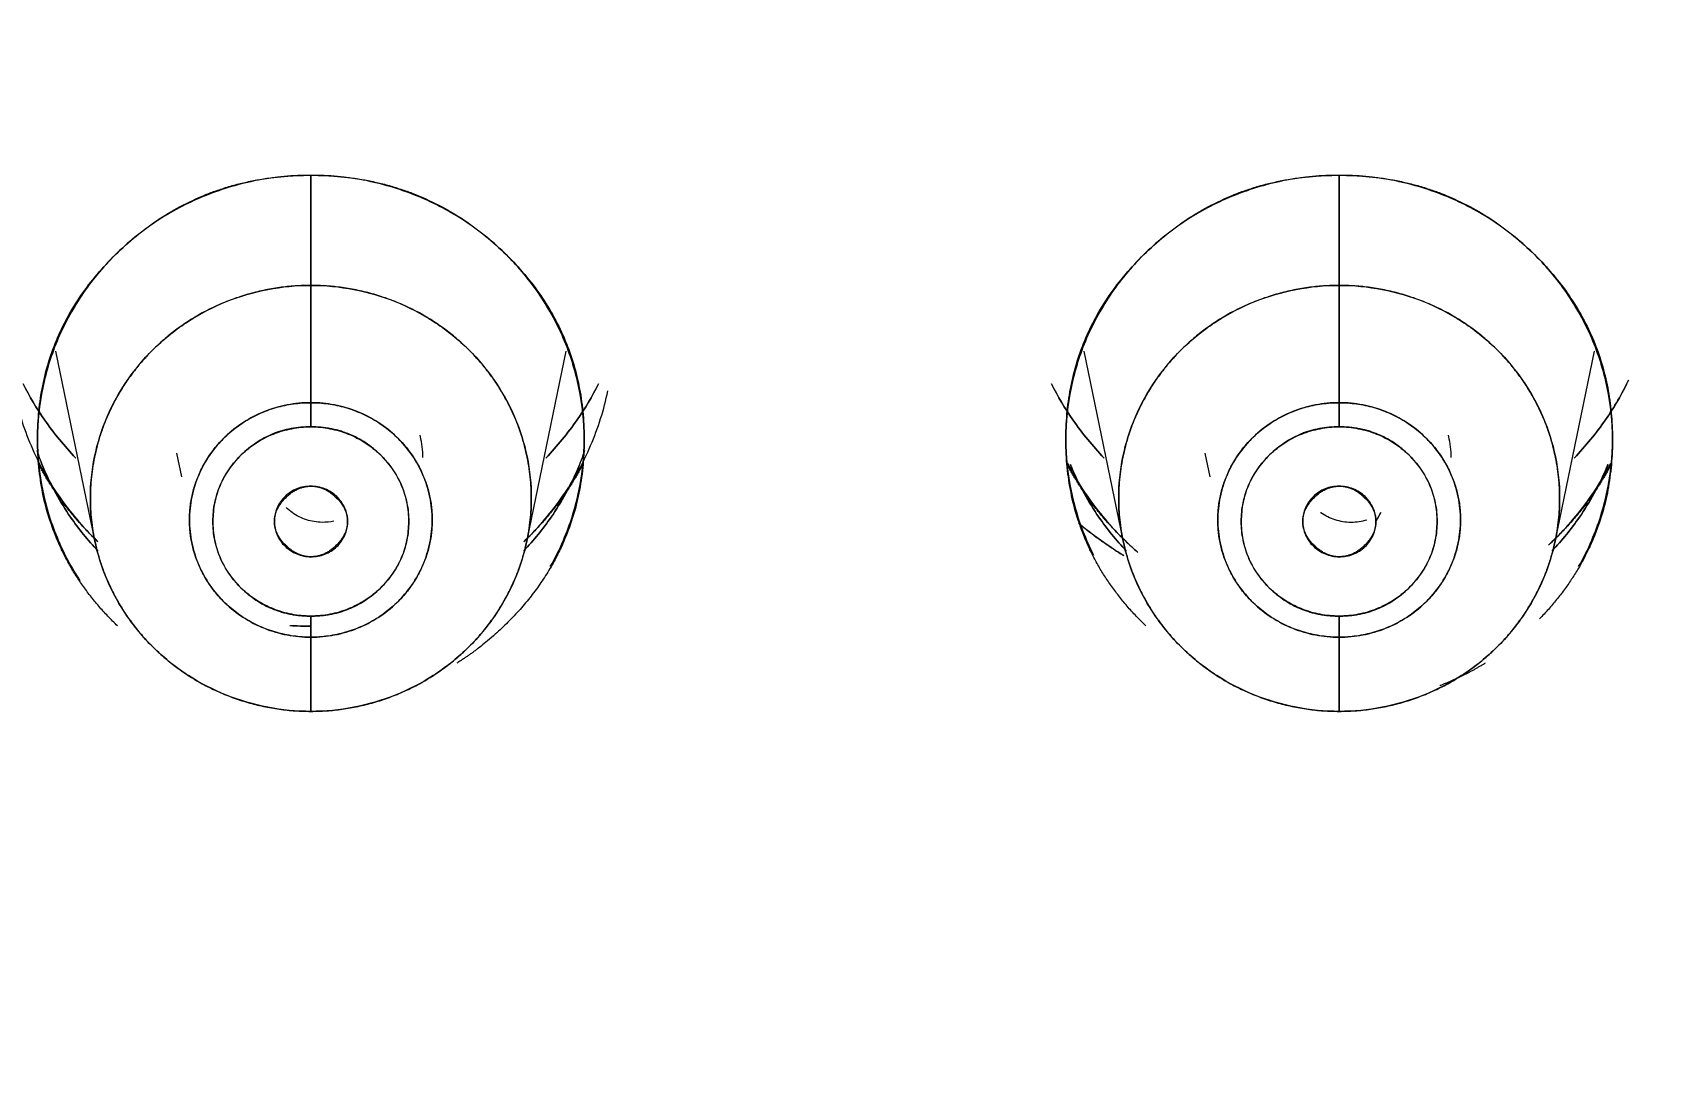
# Model space of a CAD drawing. Header units: inches. Extents: x 1105 to 1525, y -292 to 302.
# Drawn here: x 1171.2 to 1181.16, y 57.79 to 64.2 of the extents above; entities that cross this region are included whole.
import ezdxf

# ---------------------------------------------------------------- set-up
doc = ezdxf.new("R2010")
doc.units = ezdxf.units.IN
doc.header["$LTSCALE"] = 2.42
doc.header["$MEASUREMENT"] = 0
doc.header["$PDMODE"] = 3
doc.header["$PDSIZE"] = 0.3125
doc.layers.get('0').update_dxf_attribs({"linetype": 'CONTINUOUS'})
doc.layers.get('Defpoints').update_dxf_attribs({"linetype": 'CONTINUOUS'})
doc.layers.add('DIM', color=3, linetype='CONTINUOUS', lineweight=18)
doc.styles.get("Standard").update_dxf_attribs({"font": 'arial.ttf', "width": 0.8})
doc.dimstyles.new('ISO-25', dxfattribs={"dimtxt": 5, "dimasz": 2.5, "dimexe": 1.25, "dimexo": 0.625, "dimgap": 2, "dimtad": 1, "dimtih": 1, "dimtoh": 1, "dimdec": 1, "dimdsep": 46, "dimtxsty": 'Standard', "dimcen": 0, "dimclrd": 3, "dimclre": 3, "dimclrt": 4, "dimadec": 0, "dimazin": 0, "dimtfac": 1, "dimtdec": 1, "dimtmove": 0, "dimatfit": 3, "dimfxl": 1, "dimarcsym": 0})

# ---------------------------------------------------------------- blocks, each defined once
blk = doc.blocks.new('*D3')
at = {"layer": 'Defpoints', "color": 0, "transparency": 16777216}
for p in [(1279.0361, 140.1598), (1143.365, 34.0259), (1279.0361, 34.0194)]:
    blk.add_point(p, dxfattribs=at)
at = {"layer": 'DIM', "color": 3, "lineweight": -2, "transparency": 16777216}
for p, q in [((1143.365, 34.6509), (1143.365, 141.4098)), ((1279.0361, 34.6444), (1279.0361, 141.4098)), ((1148.365, 140.1598), (1202.6399, 140.1598)), ((1274.0361, 140.1598), (1219.7613, 140.1598))]:
    blk.add_line(p, q, dxfattribs=at)
at = {"layer": 'DIM', "color": 3, "transparency": 16777216}
for points in [[(1148.365, 140.9931), (1148.365, 139.3264), (1143.365, 140.1598)], [(1274.0361, 140.9931), (1274.0361, 139.3264), (1279.0361, 140.1598)]]:
    blk.add_solid(points, dxfattribs=at)
at = {"layer": 'DIM', "color": 4, "transparency": 16777216, "insert": (1211.2006, 140.1598), "char_height": 5, "attachment_point": 5}
blk.add_mtext('135.7', dxfattribs=at)

msp = doc.modelspace()

# ---------------------------------------------------------------- linework, layer by layer
at = {"linetype": 'Continuous', "lineweight": 18, "extrusion": (0, 1, 0)}
for p, q in [((1171.3371, 62.2508), (1171.5759, 61.0943)), ((1174.2251, 61.0943), (1174.4639, 62.2508)), ((1177.6371, 62.2508), (1177.8759, 61.0943)), ((1180.5251, 61.0943), (1180.7639, 62.2508)), ((1172.0785, 61.6274), (1172.1085, 61.4821)), ((1178.3785, 61.6274), (1178.4085, 61.4821))]:
    msp.add_line(p, q, dxfattribs=at)
at = {"linetype": 'Continuous', "lineweight": 18}
for points, degree, knots in [([(1211.2005, 97.5867), (1208.9894, 97.5867), (1204.5666, 97.3769), (1197.9964, 96.4355), (1191.5539, 94.8766), (1185.3002, 92.7153), (1179.2959, 89.9721), (1173.5992, 86.6739), (1168.2643, 82.8521), (1163.3428, 78.5434), (1158.8825, 73.7897), (1154.926, 68.6367), (1151.5112, 63.1335), (1148.6716, 57.3342), (1146.4339, 51.2932), (1144.8201, 45.07), (1143.8455, 38.7236), (1143.6282, 34.4517), (1143.6282, 32.3156)], 3, [0, 0, 0, 0, 0.0625, 0.125, 0.1875, 0.25, 0.3125, 0.375, 0.4375, 0.5, 0.5625, 0.625, 0.6875, 0.75, 0.8125, 0.875, 0.9375, 1, 1, 1, 1]), ([(1143.6282, 32.3156), (1143.6282, 33.3837), (1143.6828, 35.5197), (1143.9269, 38.716), (1144.3327, 41.8965), (1145.0892, 46.1072), (1146.435, 51.2931), (1148.671, 57.334), (1151.5127, 63.133), (1154.9252, 68.637), (1158.884, 73.7885), (1163.3422, 78.5441), (1168.2656, 82.8507), (1175.3767, 87.9486), (1185.1754, 93.0065), (1195.8067, 96.122), (1204.5668, 97.3765), (1208.9893, 97.5867), (1211.2005, 97.5867)], 3, [0, 0, 0, 0, 0.03125, 0.0625, 0.09375, 0.125, 0.1875, 0.25, 0.3125, 0.375, 0.4375, 0.5, 0.5625, 0.625, 0.75, 0.875, 0.9375, 1, 1, 1, 1]), ([(1211.2005, 96.3416), (1204.6516, 96.3416), (1191.804, 93.8734), (1179.7018, 89.0314), (1174.255, 85.5161), (1168.81, 82.002), (1159.5471, 73.055), (1152.2694, 62.5346), (1147.2563, 50.8448), (1144.7004, 38.4341), (1144.7005, 32.1075)], 2, [0, 0, 0, 0.125, 0.25, 0.375, 0.375, 0.5, 0.625, 0.75, 0.875, 1, 1, 1]), ([(1183.1599, -24.844), (1173.0538, -20.2028), (1165.1222, -12.5748), (1157.612, -5.352), (1152.8511, 3.8006), (1148.0996, 12.9351), (1146.5793, 23.0562), (1145.1022, 32.8901), (1146.8287, 42.6883), (1148.5769, 52.6096), (1153.4372, 61.5143), (1158.3726, 70.5565), (1166.0125, 77.6296), (1173.0915, 84.1835), (1181.872, 88.4509), (1188.537, 91.6901), (1195.8165, 93.3945)], 2, [0, 0, 0, 0.125, 0.125, 0.25, 0.25, 0.375, 0.375, 0.5, 0.5, 0.625, 0.625, 0.75, 0.75, 0.875, 0.875, 1, 1, 1]), ([(1195.8165, 93.3945), (1194.604, 93.1106), (1192.1611, 92.4665), (1188.5534, 91.2939), (1184.9459, 89.8887), (1181.2439, 88.1914), (1177.3261, 86.0846), (1173.1839, 83.4612), (1169.003, 80.3282), (1165.0003, 76.7756), (1161.3185, 72.9136), (1157.9934, 68.7877), (1155.0306, 64.4066), (1152.4533, 59.8016), (1150.2889, 55.0264), (1148.5548, 50.1412), (1147.2538, 45.1979), (1146.3759, 40.2189), (1145.9115, 35.1938), (1145.8643, 30.1053), (1146.2493, 24.9633), (1147.0792, 19.8159), (1148.3536, 14.7287), (1150.0614, 9.758), (1152.1882, 4.9442), (1154.719, 0.3198), (1157.6394, -4.0895), (1160.936, -8.26), (1164.5701, -12.1403), (1168.4975, -15.6927), (1172.7791, -18.9753), (1177.638, -22.0933), (1181.2161, -23.9513), (1183.1599, -24.844)], 3, [0, 0, 0, 0, 0.02331, 0.047285, 0.07108, 0.095945, 0.123802, 0.154795, 0.1884, 0.222556, 0.25624, 0.289837, 0.323579, 0.357347, 0.390978, 0.424296, 0.45713, 0.48953, 0.52189, 0.554616, 0.587855, 0.621501, 0.655267, 0.688982, 0.722689, 0.756391, 0.790045, 0.823824, 0.857771, 0.891138, 0.924242, 0.959792, 1, 1, 1, 1]), ([(1195.9374, 93.2738), (1194.4953, 92.9362), (1191.6337, 92.1647), (1187.434, 90.7257), (1183.3459, 89.0111), (1179.3896, 87.0295), (1175.584, 84.7902), (1171.9471, 82.3041), (1168.4954, 79.5825), (1165.2454, 76.6383), (1162.2121, 73.4851), (1159.4104, 70.1383), (1156.8535, 66.6136), (1154.5537, 62.9283), (1152.5212, 59.0989), (1150.7659, 55.1436), (1149.2957, 51.0807), (1148.1181, 46.9299), (1147.2385, 42.7107), (1146.6612, 38.4438), (1146.3886, 34.1488), (1146.4148, 30.7947), (1146.5211, 28.8783), (1146.5538, 28.394)], 3, [0, 0, 0, 0, 0.049162, 0.09834, 0.147523, 0.196705, 0.245875, 0.295042, 0.344204, 0.393376, 0.442548, 0.491726, 0.540887, 0.59005, 0.639205, 0.688373, 0.737537, 0.786712, 0.835875, 0.885044, 0.934194, 0.983354, 1, 1, 1, 1]), ([(1195.8872, 93.1899), (1194.269, 92.811), (1192.6652, 92.3719), (1189.4978, 91.3761), (1187.934, 90.8194), (1184.8552, 89.5917), (1183.3402, 88.9207), (1180.3681, 87.4682), (1178.911, 86.6868), (1176.0631, 85.0182), (1174.6724, 84.131), (1171.9656, 82.256), (1170.6495, 81.2683), (1168.0997, 79.1981), (1166.8661, 78.1157), (1164.4884, 75.8625), (1163.3445, 74.6917), (1161.153, 72.2688), (1160.1055, 71.0166), (1158.1132, 68.4382), (1157.1683, 67.1121), (1155.3869, 64.3935), (1154.5503, 63.0012), (1152.9903, 60.1585), (1152.2669, 58.7081), (1150.9376, 55.7581), (1150.3316, 54.2584), (1149.2408, 51.2185), (1148.756, 49.6782), (1147.9101, 46.5663), (1147.5492, 44.9947), (1146.9533, 41.8292), (1146.7184, 40.2354), (1146.376, 37.0351), (1146.2686, 35.4286), (1146.1818, 32.2123), (1146.2024, 30.6025), (1146.3716, 27.3893), (1146.5202, 25.7859), (1146.9445, 22.5947), (1147.2201, 21.007), (1147.8969, 17.8568), (1148.2981, 16.2942), (1149.2234, 13.2035), (1149.7476, 11.6753), (1150.9159, 8.6624), (1151.5601, 7.1776), (1152.9646, 4.2603), (1153.725, 2.8277), (1155.3573, 0.0232), (1156.2293, -1.3488), (1158.0799, -4.0239), (1159.0584, -5.3271), (1161.1162, -7.857), (1162.1954, -9.0838), (1164.4483, -11.4536), (1165.6219, -12.5967), (1168.0566, -14.7923), (1169.3176, -15.8449), (1171.9195, -17.8535), (1173.2604, -18.8095), (1176.0143, -20.619), (1177.4272, -21.4726), (1179.5943, -22.6725), (1180.3246, -23.059), (1181.8, -23.8048), (1182.5452, -24.164), (1183.2971, -24.5092)], 3, [0, 0, 0, 0, 0.03125, 0.03125, 0.0625, 0.0625, 0.09375, 0.09375, 0.125, 0.125, 0.15625, 0.15625, 0.1875, 0.1875, 0.21875, 0.21875, 0.25, 0.25, 0.28125, 0.28125, 0.3125, 0.3125, 0.34375, 0.34375, 0.375, 0.375, 0.40625, 0.40625, 0.4375, 0.4375, 0.46875, 0.46875, 0.5, 0.5, 0.53125, 0.53125, 0.5625, 0.5625, 0.59375, 0.59375, 0.625, 0.625, 0.65625, 0.65625, 0.6875, 0.6875, 0.71875, 0.71875, 0.75, 0.75, 0.78125, 0.78125, 0.8125, 0.8125, 0.84375, 0.84375, 0.875, 0.875, 0.90625, 0.90625, 0.9375, 0.9375, 0.96875, 0.96875, 0.984375, 0.984375, 1, 1, 1, 1]), ([(1183.2887, -24.5053), (1181.3539, -23.6168), (1177.7922, -21.7673), (1172.9556, -18.6636), (1168.6937, -15.3961), (1164.7843, -11.86), (1161.1669, -7.9975), (1157.8855, -3.8462), (1154.9785, 0.5429), (1152.4593, 5.146), (1150.3422, 9.9377), (1148.6423, 14.8855), (1147.3737, 19.9494), (1146.5477, 25.0731), (1146.1645, 30.1915), (1146.2114, 35.2565), (1146.6737, 40.2586), (1147.5476, 45.2148), (1148.8426, 50.1353), (1150.5687, 54.998), (1152.7232, 59.7512), (1155.2886, 64.3351), (1158.2378, 68.6961), (1161.5476, 72.803), (1165.2125, 76.6473), (1169.1968, 80.1836), (1173.3586, 83.3022), (1177.4817, 85.9135), (1181.3816, 88.0107), (1185.0665, 89.7001), (1188.6574, 91.0989), (1192.2485, 92.2661), (1194.6803, 92.9073), (1195.8872, 93.1899)], 3, [0, 0, 0, 0, 0.040208, 0.075758, 0.108862, 0.142229, 0.176176, 0.209955, 0.243609, 0.277311, 0.311018, 0.344733, 0.378499, 0.412145, 0.445384, 0.47811, 0.51047, 0.54287, 0.575704, 0.609022, 0.642653, 0.676421, 0.710163, 0.74376, 0.777444, 0.8116, 0.845205, 0.876198, 0.904055, 0.92892, 0.952715, 0.97669, 1, 1, 1, 1]), ([(1195.9424, 92.944), (1195.278, 92.7885), (1193.9323, 92.4515), (1191.8505, 91.8606), (1189.6259, 91.148), (1187.2055, 90.2729), (1184.5701, 89.1969), (1181.6795, 87.8608), (1178.5088, 86.1933), (1175.1079, 84.1443), (1171.6042, 81.7144), (1168.1281, 78.9364), (1164.7601, 75.8321), (1161.5651, 72.4243), (1158.626, 68.7788), (1156.0172, 64.9982), (1153.7628, 61.162), (1151.8278, 57.2631), (1150.1479, 53.1833), (1148.6955, 48.7644), (1147.5256, 43.9524), (1146.7398, 38.894), (1146.3942, 33.8707), (1146.4562, 29.1073), (1146.8539, 24.6455), (1147.5457, 20.3742), (1148.5379, 16.1589), (1149.8579, 11.9348), (1151.5271, 7.7098), (1153.5558, 3.5227), (1155.9529, -0.594), (1158.7325, -4.6165), (1161.903, -8.5073), (1165.4345, -12.1919), (1169.312, -15.6341), (1173.5756, -18.8424), (1178.2704, -21.7934), (1181.6432, -23.5253), (1183.3892, -24.3272)], 3, [0, 0, 0, 0, 0.012877, 0.026182, 0.040866, 0.057017, 0.074851, 0.094746, 0.117357, 0.142822, 0.1702, 0.198546, 0.22774, 0.257817, 0.288122, 0.317765, 0.346344, 0.374075, 0.40202, 0.431901, 0.46441, 0.498312, 0.531537, 0.562478, 0.591123, 0.618801, 0.646723, 0.67536, 0.704779, 0.734836, 0.765433, 0.796801, 0.829058, 0.861893, 0.894616, 0.928155, 0.963584, 1, 1, 1, 1]), ([(1183.4751, -24.2036), (1181.7344, -23.4042), (1178.372, -21.6777), (1173.6917, -18.7357), (1169.4413, -15.5374), (1165.5758, -12.1058), (1162.0552, -8.4325), (1158.8945, -4.5538), (1156.1235, -0.5437), (1153.7338, 3.5603), (1151.7114, 7.7345), (1150.0473, 11.9464), (1148.7314, 16.1575), (1147.7422, 20.3598), (1147.0526, 24.6178), (1146.6561, 29.0659), (1146.5943, 33.8146), (1146.9388, 38.8223), (1147.7223, 43.8651), (1148.8885, 48.6622), (1150.3364, 53.0675), (1152.0111, 57.1347), (1153.9402, 61.0216), (1156.1876, 64.8459), (1158.7884, 68.6148), (1161.7184, 72.2491), (1164.9035, 75.6463), (1168.2611, 78.741), (1171.7264, 81.5105), (1175.2194, 83.9329), (1178.6097, 85.9756), (1181.7706, 87.6379), (1184.6523, 88.9699), (1187.2796, 90.0426), (1189.6925, 90.9149), (1191.9102, 91.6254), (1193.9856, 92.2145), (1195.3271, 92.5504), (1195.9895, 92.7055)], 3, [0, 0, 0, 0, 0.036416, 0.071845, 0.105384, 0.138107, 0.170942, 0.203199, 0.234567, 0.265164, 0.295221, 0.32464, 0.353277, 0.381199, 0.408877, 0.437522, 0.468463, 0.501688, 0.53559, 0.568099, 0.59798, 0.625925, 0.653656, 0.682235, 0.711878, 0.742183, 0.77226, 0.801454, 0.8298, 0.857178, 0.882643, 0.905254, 0.925149, 0.942983, 0.959134, 0.973818, 0.987123, 1, 1, 1, 1]), ([(1195.9895, 92.7055), (1190.9091, 91.516), (1186.0928, 89.5525), (1178.4102, 86.4207), (1171.7979, 81.5021), (1163.3667, 75.2305), (1157.4639, 66.6706), (1151.7407, 58.371), (1148.9867, 48.7753), (1147.3911, 43.2157), (1146.8784, 37.4904), (1146.3957, 32.1001), (1146.8778, 26.7266), (1147.7607, 16.8839), (1151.7512, 7.7862), (1153.8755, 2.9434), (1156.8097, -1.4874), (1159.9086, -6.1671), (1163.8188, -10.247), (1167.8393, -14.442), (1172.5585, -17.8451), (1177.6948, -21.549), (1183.4751, -24.2036)], 2, [0, 0, 0, 0.125, 0.125, 0.25, 0.25, 0.375, 0.375, 0.5, 0.5, 0.5625, 0.5625, 0.625, 0.625, 0.75, 0.75, 0.8125, 0.8125, 0.875, 0.875, 0.9375, 0.9375, 1, 1, 1]), ([(1146.4372, 32.1869), (1146.4375, 32.737), (1146.4655, 34.7199), (1146.682, 38.1317), (1147.2592, 42.3973), (1148.1385, 46.6151), (1149.3157, 50.7646), (1150.7854, 54.8262), (1152.5401, 58.7801), (1154.5719, 62.6083), (1156.8711, 66.2925), (1159.4271, 69.816), (1162.2279, 73.1617), (1165.2602, 76.3139), (1168.5092, 79.2572), (1171.9597, 81.9779), (1175.5955, 84.4632), (1179.3999, 86.7017), (1183.3549, 88.6827), (1186.7725, 90.1161), (1188.8702, 90.8736), (1189.5819, 91.117)], 3, [0, 0, 0, 0, 0.021451, 0.07732, 0.133209, 0.189093, 0.24499, 0.300875, 0.356764, 0.412638, 0.468522, 0.524403, 0.580303, 0.636197, 0.69209, 0.747973, 0.803861, 0.859752, 0.915658, 0.971563, 1, 1, 1, 1]), ([(1171.7165, 60.5683), (1171.2265, 61.0411), (1171.2258, 62.3809), (1172.2065, 63.3292), (1172.9005, 63.3292)], 2, [0, 0, 0, 0.333319, 0.66666, 1, 1, 1]), ([(1172.9005, 63.3292), (1172.7909, 63.3292), (1172.6813, 63.3188), (1172.4664, 63.2774), (1172.361, 63.2466), (1172.1585, 63.1656), (1172.0614, 63.1154), (1171.8791, 62.9978), (1171.794, 62.9303), (1171.639, 62.7806), (1171.5692, 62.6984), (1171.4474, 62.5224), (1171.3955, 62.4286), (1171.3116, 62.233), (1171.2797, 62.1312), (1171.2369, 61.9235), (1171.2261, 61.8177), (1171.2261, 61.606), (1171.2369, 61.5001), (1171.2797, 61.2925), (1171.3116, 61.1907), (1171.3902, 61.0074), (1171.4345, 60.925), (1171.4858, 60.8468)], 3, [0, 0, 0, 0, 0.09196, 0.09196, 0.183921, 0.183921, 0.275881, 0.275881, 0.367841, 0.367841, 0.459802, 0.459802, 0.551762, 0.551762, 0.643723, 0.643723, 0.735683, 0.735683, 0.827643, 0.827643, 0.919604, 0.919604, 1, 1, 1, 1]), ([(1174.3674, 60.932), (1174.3971, 60.9842), (1174.4239, 61.0379), (1174.4894, 61.1907), (1174.5214, 61.2925), (1174.5641, 61.5001), (1174.5749, 61.606), (1174.5749, 61.8177), (1174.5641, 61.9235), (1174.5214, 62.1312), (1174.4894, 62.233), (1174.4055, 62.4286), (1174.3536, 62.5224), (1174.2318, 62.6984), (1174.162, 62.7806), (1174.007, 62.9303), (1173.9219, 62.9978), (1173.7396, 63.1154), (1173.6425, 63.1656), (1173.44, 63.2466), (1173.3347, 63.2774), (1173.1197, 63.3188), (1173.0101, 63.3292), (1172.9005, 63.3292)], 3, [0, 0, 0, 0, 0.053232, 0.053232, 0.147909, 0.147909, 0.242586, 0.242586, 0.337262, 0.337262, 0.431939, 0.431939, 0.526616, 0.526616, 0.621293, 0.621293, 0.71597, 0.71597, 0.810646, 0.810646, 0.905323, 0.905323, 1, 1, 1, 1]), ([(1172.9005, 63.3292), (1173.5936, 63.3292), (1174.5746, 62.3826), (1174.5753, 61.0427), (1173.9475, 60.4358), (1173.7946, 60.3404)], 2, [0, 0, 0, 0.304919, 0.609837, 0.914756, 1, 1, 1]), ([(1178.0165, 60.5683), (1177.5265, 61.0411), (1177.5258, 62.3809), (1178.5065, 63.3292), (1179.2005, 63.3292)], 2, [0, 0, 0, 0.333319, 0.66666, 1, 1, 1]), ([(1179.2005, 63.3292), (1179.0909, 63.3292), (1178.9813, 63.3188), (1178.7664, 63.2774), (1178.661, 63.2466), (1178.4585, 63.1656), (1178.3614, 63.1154), (1178.1791, 62.9978), (1178.094, 62.9303), (1177.939, 62.7806), (1177.8692, 62.6984), (1177.7474, 62.5224), (1177.6955, 62.4286), (1177.6116, 62.233), (1177.5797, 62.1312), (1177.5369, 61.9235), (1177.5261, 61.8177), (1177.5261, 61.606), (1177.5369, 61.5001), (1177.5797, 61.2925), (1177.6116, 61.1907), (1177.6667, 61.0622), (1177.6808, 61.032), (1177.6959, 61.0022)], 3, [0, 0, 0, 0, 0.09696, 0.09696, 0.193921, 0.193921, 0.290881, 0.290881, 0.387841, 0.387841, 0.484802, 0.484802, 0.581762, 0.581762, 0.678722, 0.678722, 0.775682, 0.775682, 0.872643, 0.872643, 0.969603, 0.969603, 1, 1, 1, 1]), ([(1180.6674, 60.932), (1180.6971, 60.9842), (1180.7239, 61.0379), (1180.7894, 61.1907), (1180.8214, 61.2925), (1180.8641, 61.5001), (1180.8749, 61.606), (1180.8749, 61.8177), (1180.8641, 61.9235), (1180.8214, 62.1312), (1180.7894, 62.233), (1180.7055, 62.4286), (1180.6536, 62.5224), (1180.5318, 62.6984), (1180.462, 62.7806), (1180.307, 62.9303), (1180.2219, 62.9978), (1180.0396, 63.1154), (1179.9425, 63.1656), (1179.74, 63.2466), (1179.6347, 63.2774), (1179.4197, 63.3188), (1179.3101, 63.3292), (1179.2005, 63.3292)], 3, [0, 0, 0, 0, 0.053232, 0.053232, 0.147909, 0.147909, 0.242586, 0.242586, 0.337262, 0.337262, 0.431939, 0.431939, 0.526616, 0.526616, 0.621293, 0.621293, 0.71597, 0.71597, 0.810646, 0.810646, 0.905323, 0.905323, 1, 1, 1, 1]), ([(1179.2005, 63.3292), (1179.8936, 63.3292), (1180.8746, 62.3826), (1180.8752, 61.0735), (1180.4287, 60.6123)], 2, [0, 0, 0, 0.338531, 0.677062, 1, 1, 1]), ([(1172.9005, 60.0451), (1172.8121, 60.0451), (1172.7237, 60.0535), (1172.5503, 60.0868), (1172.4653, 60.1118), (1172.3019, 60.1771), (1172.2236, 60.2176), (1172.0766, 60.3124), (1172.0079, 60.3669), (1171.8829, 60.4876), (1171.8265, 60.554), (1171.7283, 60.696), (1171.6864, 60.7717), (1171.6187, 60.9294), (1171.593, 61.0116), (1171.5585, 61.1791), (1171.5498, 61.2645), (1171.5498, 61.4352), (1171.5585, 61.5206), (1171.593, 61.6881), (1171.6187, 61.7703), (1171.6864, 61.928), (1171.7283, 62.0037), (1171.8265, 62.1457), (1171.8829, 62.212), (1172.0079, 62.3328), (1172.0766, 62.3872), (1172.2236, 62.4821), (1172.3019, 62.5226), (1172.4653, 62.5879), (1172.5503, 62.6128), (1172.7237, 62.6462), (1172.8121, 62.6546), (1172.9005, 62.6546)], 3, [0, 0, 0, 0, 0.0625, 0.0625, 0.125, 0.125, 0.1875, 0.1875, 0.25, 0.25, 0.3125, 0.3125, 0.375, 0.375, 0.4375, 0.4375, 0.5, 0.5, 0.5625, 0.5625, 0.625, 0.625, 0.6875, 0.6875, 0.75, 0.75, 0.8125, 0.8125, 0.875, 0.875, 0.9375, 0.9375, 1, 1, 1, 1]), ([(1172.9005, 62.6546), (1172.9889, 62.6546), (1173.0773, 62.6462), (1173.2507, 62.6128), (1173.3357, 62.5879), (1173.4991, 62.5226), (1173.5774, 62.4821), (1173.7245, 62.3872), (1173.7931, 62.3328), (1173.9182, 62.212), (1173.9745, 62.1457), (1174.0727, 62.0037), (1174.1146, 61.928), (1174.1823, 61.7703), (1174.2081, 61.6881), (1174.2426, 61.5206), (1174.2513, 61.4352), (1174.2513, 61.2645), (1174.2426, 61.1791), (1174.2081, 61.0116), (1174.1823, 60.9294), (1174.1146, 60.7717), (1174.0727, 60.696), (1173.9745, 60.554), (1173.9182, 60.4876), (1173.7931, 60.3669), (1173.7245, 60.3124), (1173.5774, 60.2176), (1173.4991, 60.1771), (1173.3357, 60.1118), (1173.2507, 60.0868), (1173.0773, 60.0535), (1172.9889, 60.0451), (1172.9005, 60.0451)], 3, [0, 0, 0, 0, 0.0625, 0.0625, 0.125, 0.125, 0.1875, 0.1875, 0.25, 0.25, 0.3125, 0.3125, 0.375, 0.375, 0.4375, 0.4375, 0.5, 0.5, 0.5625, 0.5625, 0.625, 0.625, 0.6875, 0.6875, 0.75, 0.75, 0.8125, 0.8125, 0.875, 0.875, 0.9375, 0.9375, 1, 1, 1, 1]), ([(1179.2005, 60.0451), (1179.1121, 60.0451), (1179.0237, 60.0535), (1178.8503, 60.0868), (1178.7653, 60.1118), (1178.6019, 60.1771), (1178.5236, 60.2176), (1178.3766, 60.3124), (1178.3079, 60.3669), (1178.1829, 60.4876), (1178.1265, 60.554), (1178.0283, 60.696), (1177.9864, 60.7717), (1177.9187, 60.9294), (1177.893, 61.0116), (1177.8585, 61.1791), (1177.8498, 61.2645), (1177.8498, 61.4352), (1177.8585, 61.5206), (1177.893, 61.6881), (1177.9187, 61.7703), (1177.9864, 61.928), (1178.0283, 62.0037), (1178.1265, 62.1457), (1178.1829, 62.212), (1178.3079, 62.3328), (1178.3766, 62.3872), (1178.5236, 62.4821), (1178.6019, 62.5226), (1178.7653, 62.5879), (1178.8503, 62.6128), (1179.0237, 62.6462), (1179.1121, 62.6546), (1179.2005, 62.6546)], 3, [0, 0, 0, 0, 0.0625, 0.0625, 0.125, 0.125, 0.1875, 0.1875, 0.25, 0.25, 0.3125, 0.3125, 0.375, 0.375, 0.4375, 0.4375, 0.5, 0.5, 0.5625, 0.5625, 0.625, 0.625, 0.6875, 0.6875, 0.75, 0.75, 0.8125, 0.8125, 0.875, 0.875, 0.9375, 0.9375, 1, 1, 1, 1]), ([(1179.2005, 62.6546), (1179.2889, 62.6546), (1179.3773, 62.6462), (1179.5507, 62.6128), (1179.6357, 62.5879), (1179.7991, 62.5226), (1179.8774, 62.4821), (1180.0245, 62.3872), (1180.0931, 62.3328), (1180.2182, 62.212), (1180.2745, 62.1457), (1180.3727, 62.0037), (1180.4146, 61.928), (1180.4823, 61.7703), (1180.5081, 61.6881), (1180.5426, 61.5206), (1180.5513, 61.4352), (1180.5513, 61.2645), (1180.5426, 61.1791), (1180.5081, 61.0116), (1180.4823, 60.9294), (1180.4146, 60.7717), (1180.3727, 60.696), (1180.2745, 60.554), (1180.2182, 60.4876), (1180.0931, 60.3669), (1180.0245, 60.3124), (1179.8774, 60.2176), (1179.7991, 60.1771), (1179.6357, 60.1118), (1179.5507, 60.0868), (1179.3773, 60.0535), (1179.2889, 60.0451), (1179.2005, 60.0451)], 3, [0, 0, 0, 0, 0.0625, 0.0625, 0.125, 0.125, 0.1875, 0.1875, 0.25, 0.25, 0.3125, 0.3125, 0.375, 0.375, 0.4375, 0.4375, 0.5, 0.5, 0.5625, 0.5625, 0.625, 0.625, 0.6875, 0.6875, 0.75, 0.75, 0.8125, 0.8125, 0.875, 0.875, 0.9375, 0.9375, 1, 1, 1, 1]), ([(1171.0809, 62.0084), (1171.1045, 61.8936), (1171.1399, 61.7811), (1171.2327, 61.5646), (1171.2903, 61.4607), (1171.4252, 61.2656), (1171.5026, 61.1745), (1171.5909, 61.0892), (1171.5933, 61.0869), (1171.5958, 61.0845)], 3, [0, 0, 0, 0, 0.32967, 0.32967, 0.660167, 0.660167, 0.990663, 0.990663, 1, 1, 1, 1]), ([(1171.1379, 62.0516), (1171.1766, 61.9752), (1171.2205, 61.9013), (1171.3266, 61.748), (1171.3905, 61.6697), (1171.4603, 61.5968)], 3, [0, 0, 0, 0, 0.461241, 0.461241, 1, 1, 1, 1]), ([(1171.4603, 61.5968), (1171.3905, 61.6697), (1171.3266, 61.748), (1171.2205, 61.9013), (1171.1766, 61.9752), (1171.1379, 62.0516)], 3, [0, 0, 0, 0, 0.538758, 0.538758, 1, 1, 1, 1]), ([(1174.2052, 61.0845), (1174.2077, 61.0869), (1174.2101, 61.0892), (1174.2984, 61.1745), (1174.3758, 61.2656), (1174.5108, 61.4607), (1174.5683, 61.5646), (1174.6611, 61.7811), (1174.6965, 61.8936), (1174.7202, 62.0084)], 3, [0, 0, 0, 0, 0.009336, 0.009336, 0.339833, 0.339833, 0.670329, 0.670329, 1, 1, 1, 1]), ([(1174.3407, 61.5968), (1174.4106, 61.6697), (1174.4744, 61.748), (1174.5805, 61.9013), (1174.6245, 61.9752), (1174.6631, 62.0516)], 3, [0, 0, 0, 0, 0.538758, 0.538758, 1, 1, 1, 1]), ([(1174.6631, 62.0516), (1174.6245, 61.9752), (1174.5805, 61.9013), (1174.4744, 61.748), (1174.4106, 61.6697), (1174.3407, 61.5968)], 3, [0, 0, 0, 0, 0.461241, 0.461241, 1, 1, 1, 1]), ([(1177.4379, 62.0516), (1177.4766, 61.9752), (1177.5205, 61.9013), (1177.6266, 61.748), (1177.6905, 61.6697), (1177.7603, 61.5968)], 3, [0, 0, 0, 0, 0.461241, 0.461241, 1, 1, 1, 1]), ([(1177.7603, 61.5968), (1177.6905, 61.6697), (1177.6266, 61.748), (1177.5205, 61.9013), (1177.4766, 61.9752), (1177.4379, 62.0516)], 3, [0, 0, 0, 0, 0.538758, 0.538758, 1, 1, 1, 1]), ([(1180.6407, 61.5968), (1180.7106, 61.6697), (1180.7744, 61.748), (1180.8858, 61.909), (1180.934, 61.9913), (1180.9756, 62.0767)], 3, [0, 0, 0, 0, 0.512968, 0.512968, 1, 1, 1, 1]), ([(1180.9631, 62.0516), (1180.9245, 61.9752), (1180.8805, 61.9013), (1180.7744, 61.748), (1180.7106, 61.6697), (1180.6407, 61.5968)], 3, [0, 0, 0, 0, 0.461241, 0.461241, 1, 1, 1, 1]), ([(1172.9005, 61.9361), (1172.8518, 61.9361), (1172.8032, 61.9315), (1172.7077, 61.9131), (1172.6609, 61.8994), (1172.571, 61.8634), (1172.5278, 61.8412), (1172.4469, 61.7889), (1172.4091, 61.759), (1172.3403, 61.6925), (1172.3092, 61.656), (1172.2552, 61.5778), (1172.2321, 61.5361), (1172.1949, 61.4493), (1172.1807, 61.404), (1172.1617, 61.3118), (1172.1569, 61.2648), (1172.1569, 61.1708), (1172.1617, 61.1238), (1172.1807, 61.0316), (1172.1949, 60.9864), (1172.2321, 60.8995), (1172.2552, 60.8578), (1172.3092, 60.7797), (1172.3403, 60.7431), (1172.4091, 60.6767), (1172.4469, 60.6467), (1172.5278, 60.5945), (1172.571, 60.5722), (1172.6609, 60.5362), (1172.7077, 60.5225), (1172.8032, 60.5041), (1172.8518, 60.4995), (1172.9005, 60.4995)], 3, [0, 0, 0, 0, 0.0625, 0.0625, 0.125, 0.125, 0.1875, 0.1875, 0.25, 0.25, 0.3125, 0.3125, 0.375, 0.375, 0.4375, 0.4375, 0.5, 0.5, 0.5625, 0.5625, 0.625, 0.625, 0.6875, 0.6875, 0.75, 0.75, 0.8125, 0.8125, 0.875, 0.875, 0.9375, 0.9375, 1, 1, 1, 1]), ([(1172.9005, 61.9361), (1172.9005, 61.9118), (1172.9005, 61.8868), (1172.9005, 61.8369), (1172.9005, 61.812), (1172.9005, 61.7879)], 3, [0, 0, 0, 0, 0.5, 0.5, 1, 1, 1, 1]), ([(1172.9005, 60.4995), (1172.9492, 60.4995), (1172.9979, 60.5041), (1173.0933, 60.5225), (1173.1401, 60.5362), (1173.2301, 60.5722), (1173.2732, 60.5945), (1173.3541, 60.6467), (1173.3919, 60.6767), (1173.4608, 60.7431), (1173.4918, 60.7797), (1173.5459, 60.8578), (1173.5689, 60.8995), (1173.6062, 60.9864), (1173.6204, 61.0316), (1173.6393, 61.1238), (1173.6441, 61.1708), (1173.6441, 61.2648), (1173.6393, 61.3118), (1173.6204, 61.404), (1173.6062, 61.4493), (1173.5689, 61.5361), (1173.5459, 61.5778), (1173.4918, 61.656), (1173.4608, 61.6925), (1173.3919, 61.759), (1173.3541, 61.7889), (1173.2732, 61.8412), (1173.2301, 61.8634), (1173.1401, 61.8994), (1173.0933, 61.9131), (1172.9979, 61.9315), (1172.9492, 61.9361), (1172.9005, 61.9361)], 3, [0, 0, 0, 0, 0.0625, 0.0625, 0.125, 0.125, 0.1875, 0.1875, 0.25, 0.25, 0.3125, 0.3125, 0.375, 0.375, 0.4375, 0.4375, 0.5, 0.5, 0.5625, 0.5625, 0.625, 0.625, 0.6875, 0.6875, 0.75, 0.75, 0.8125, 0.8125, 0.875, 0.875, 0.9375, 0.9375, 1, 1, 1, 1]), ([(1172.9005, 61.7879), (1172.9005, 61.812), (1172.9005, 61.8369), (1172.9005, 61.8868), (1172.9005, 61.9118), (1172.9005, 61.9361)], 3, [0, 0, 0, 0, 0.5, 0.5, 1, 1, 1, 1]), ([(1179.2005, 61.9361), (1179.1518, 61.9361), (1179.1032, 61.9315), (1179.0077, 61.9131), (1178.9609, 61.8994), (1178.871, 61.8634), (1178.8278, 61.8412), (1178.7469, 61.7889), (1178.7091, 61.759), (1178.6403, 61.6925), (1178.6092, 61.656), (1178.5552, 61.5778), (1178.5321, 61.5361), (1178.4949, 61.4493), (1178.4807, 61.404), (1178.4617, 61.3118), (1178.4569, 61.2648), (1178.4569, 61.1708), (1178.4617, 61.1238), (1178.4807, 61.0316), (1178.4949, 60.9864), (1178.5321, 60.8995), (1178.5552, 60.8578), (1178.6092, 60.7797), (1178.6403, 60.7431), (1178.7091, 60.6767), (1178.7469, 60.6467), (1178.8278, 60.5945), (1178.871, 60.5722), (1178.9609, 60.5362), (1179.0077, 60.5225), (1179.1032, 60.5041), (1179.1518, 60.4995), (1179.2005, 60.4995)], 3, [0, 0, 0, 0, 0.0625, 0.0625, 0.125, 0.125, 0.1875, 0.1875, 0.25, 0.25, 0.3125, 0.3125, 0.375, 0.375, 0.4375, 0.4375, 0.5, 0.5, 0.5625, 0.5625, 0.625, 0.625, 0.6875, 0.6875, 0.75, 0.75, 0.8125, 0.8125, 0.875, 0.875, 0.9375, 0.9375, 1, 1, 1, 1]), ([(1179.2005, 61.9361), (1179.2005, 61.9118), (1179.2005, 61.8868), (1179.2005, 61.8369), (1179.2005, 61.812), (1179.2005, 61.7879)], 3, [0, 0, 0, 0, 0.5, 0.5, 1, 1, 1, 1]), ([(1179.2005, 60.4995), (1179.2492, 60.4995), (1179.2979, 60.5041), (1179.3933, 60.5225), (1179.4401, 60.5362), (1179.5301, 60.5722), (1179.5732, 60.5945), (1179.6541, 60.6467), (1179.6919, 60.6767), (1179.7608, 60.7431), (1179.7918, 60.7797), (1179.8459, 60.8578), (1179.8689, 60.8995), (1179.9062, 60.9864), (1179.9204, 61.0316), (1179.9393, 61.1238), (1179.9441, 61.1708), (1179.9441, 61.2648), (1179.9393, 61.3118), (1179.9204, 61.404), (1179.9062, 61.4493), (1179.8689, 61.5361), (1179.8459, 61.5778), (1179.7918, 61.656), (1179.7608, 61.6925), (1179.6919, 61.759), (1179.6541, 61.7889), (1179.5732, 61.8412), (1179.5301, 61.8634), (1179.4401, 61.8994), (1179.3933, 61.9131), (1179.2979, 61.9315), (1179.2492, 61.9361), (1179.2005, 61.9361)], 3, [0, 0, 0, 0, 0.0625, 0.0625, 0.125, 0.125, 0.1875, 0.1875, 0.25, 0.25, 0.3125, 0.3125, 0.375, 0.375, 0.4375, 0.4375, 0.5, 0.5, 0.5625, 0.5625, 0.625, 0.625, 0.6875, 0.6875, 0.75, 0.75, 0.8125, 0.8125, 0.875, 0.875, 0.9375, 0.9375, 1, 1, 1, 1]), ([(1179.2005, 61.7879), (1179.2005, 61.812), (1179.2005, 61.8369), (1179.2005, 61.8868), (1179.2005, 61.9118), (1179.2005, 61.9361)], 3, [0, 0, 0, 0, 0.5, 0.5, 1, 1, 1, 1]), ([(1172.9005, 60.6288), (1172.8612, 60.6288), (1172.822, 60.6325), (1172.7449, 60.6473), (1172.7072, 60.6584), (1172.6346, 60.6874), (1172.5998, 60.7054), (1172.5345, 60.7475), (1172.504, 60.7717), (1172.4485, 60.8253), (1172.4234, 60.8548), (1172.3798, 60.9179), (1172.3612, 60.9515), (1172.3312, 61.0216), (1172.3197, 61.0581), (1172.3044, 61.1325), (1172.3005, 61.1704), (1172.3005, 61.2463), (1172.3044, 61.2842), (1172.3197, 61.3586), (1172.3312, 61.3951), (1172.3612, 61.4652), (1172.3798, 61.4988), (1172.4234, 61.5619), (1172.4485, 61.5913), (1172.504, 61.645), (1172.5345, 61.6691), (1172.5998, 61.7113), (1172.6346, 61.7293), (1172.7072, 61.7583), (1172.7449, 61.7694), (1172.822, 61.7842), (1172.8612, 61.7879), (1172.9005, 61.7879)], 3, [0, 0, 0, 0, 0.0625, 0.0625, 0.125, 0.125, 0.1875, 0.1875, 0.25, 0.25, 0.3125, 0.3125, 0.375, 0.375, 0.4375, 0.4375, 0.5, 0.5, 0.5625, 0.5625, 0.625, 0.625, 0.6875, 0.6875, 0.75, 0.75, 0.8125, 0.8125, 0.875, 0.875, 0.9375, 0.9375, 1, 1, 1, 1]), ([(1172.9005, 61.7879), (1172.9398, 61.7879), (1172.979, 61.7842), (1173.0561, 61.7694), (1173.0938, 61.7583), (1173.1664, 61.7293), (1173.2012, 61.7113), (1173.2665, 61.6691), (1173.297, 61.645), (1173.3525, 61.5913), (1173.3776, 61.5619), (1173.4212, 61.4988), (1173.4398, 61.4652), (1173.4699, 61.3951), (1173.4813, 61.3586), (1173.4966, 61.2842), (1173.5005, 61.2463), (1173.5005, 61.1704), (1173.4966, 61.1325), (1173.4813, 61.0581), (1173.4699, 61.0216), (1173.4398, 60.9515), (1173.4212, 60.9179), (1173.3776, 60.8548), (1173.3525, 60.8253), (1173.297, 60.7717), (1173.2665, 60.7475), (1173.2012, 60.7054), (1173.1664, 60.6874), (1173.0938, 60.6584), (1173.0561, 60.6473), (1172.979, 60.6325), (1172.9398, 60.6288), (1172.9005, 60.6288)], 3, [0, 0, 0, 0, 0.0625, 0.0625, 0.125, 0.125, 0.1875, 0.1875, 0.25, 0.25, 0.3125, 0.3125, 0.375, 0.375, 0.4375, 0.4375, 0.5, 0.5, 0.5625, 0.5625, 0.625, 0.625, 0.6875, 0.6875, 0.75, 0.75, 0.8125, 0.8125, 0.875, 0.875, 0.9375, 0.9375, 1, 1, 1, 1]), ([(1173.5873, 61.6005), (1173.5864, 61.6438), (1173.5811, 61.687), (1173.5708, 61.7321), (1173.5701, 61.735), (1173.5694, 61.7379)], 3, [0, 0, 0, 0, 0.935457, 0.935457, 1, 1, 1, 1]), ([(1179.2005, 60.6288), (1179.1612, 60.6288), (1179.122, 60.6325), (1179.0449, 60.6473), (1179.0072, 60.6584), (1178.9346, 60.6874), (1178.8998, 60.7054), (1178.8345, 60.7475), (1178.804, 60.7717), (1178.7485, 60.8253), (1178.7234, 60.8548), (1178.6798, 60.9179), (1178.6612, 60.9515), (1178.6312, 61.0216), (1178.6197, 61.0581), (1178.6044, 61.1325), (1178.6005, 61.1704), (1178.6005, 61.2463), (1178.6044, 61.2842), (1178.6197, 61.3586), (1178.6312, 61.3951), (1178.6612, 61.4652), (1178.6798, 61.4988), (1178.7234, 61.5619), (1178.7485, 61.5913), (1178.804, 61.645), (1178.8345, 61.6691), (1178.8998, 61.7113), (1178.9346, 61.7293), (1179.0072, 61.7583), (1179.0449, 61.7694), (1179.122, 61.7842), (1179.1612, 61.7879), (1179.2005, 61.7879)], 3, [0, 0, 0, 0, 0.0625, 0.0625, 0.125, 0.125, 0.1875, 0.1875, 0.25, 0.25, 0.3125, 0.3125, 0.375, 0.375, 0.4375, 0.4375, 0.5, 0.5, 0.5625, 0.5625, 0.625, 0.625, 0.6875, 0.6875, 0.75, 0.75, 0.8125, 0.8125, 0.875, 0.875, 0.9375, 0.9375, 1, 1, 1, 1]), ([(1179.2005, 61.7879), (1179.2398, 61.7879), (1179.279, 61.7842), (1179.3561, 61.7694), (1179.3938, 61.7583), (1179.4664, 61.7293), (1179.5012, 61.7113), (1179.5665, 61.6691), (1179.597, 61.645), (1179.6525, 61.5913), (1179.6776, 61.5619), (1179.7212, 61.4988), (1179.7398, 61.4652), (1179.7699, 61.3951), (1179.7813, 61.3586), (1179.7966, 61.2842), (1179.8005, 61.2463), (1179.8005, 61.1704), (1179.7966, 61.1325), (1179.7813, 61.0581), (1179.7699, 61.0216), (1179.7398, 60.9515), (1179.7212, 60.9179), (1179.6776, 60.8548), (1179.6525, 60.8253), (1179.597, 60.7717), (1179.5665, 60.7475), (1179.5012, 60.7054), (1179.4664, 60.6874), (1179.3938, 60.6584), (1179.3561, 60.6473), (1179.279, 60.6325), (1179.2398, 60.6288), (1179.2005, 60.6288)], 3, [0, 0, 0, 0, 0.0625, 0.0625, 0.125, 0.125, 0.1875, 0.1875, 0.25, 0.25, 0.3125, 0.3125, 0.375, 0.375, 0.4375, 0.4375, 0.5, 0.5, 0.5625, 0.5625, 0.625, 0.625, 0.6875, 0.6875, 0.75, 0.75, 0.8125, 0.8125, 0.875, 0.875, 0.9375, 0.9375, 1, 1, 1, 1]), ([(1179.8873, 61.6005), (1179.8864, 61.6438), (1179.8811, 61.687), (1179.8708, 61.7321), (1179.8701, 61.735), (1179.8694, 61.7379)], 3, [0, 0, 0, 0, 0.935457, 0.935457, 1, 1, 1, 1]), ([(1171.221, 61.6445), (1171.2343, 61.6059), (1171.249, 61.5677), (1171.3095, 61.4268), (1171.3644, 61.3276), (1171.479, 61.1619), (1171.535, 61.093), (1171.5962, 61.0286)], 3, [0, 0, 0, 0, 0.169523, 0.169523, 0.635887, 0.635887, 1, 1, 1, 1]), ([(1174.2049, 61.0286), (1174.266, 61.093), (1174.322, 61.1619), (1174.4367, 61.3276), (1174.4915, 61.4268), (1174.552, 61.5677), (1174.5667, 61.6059), (1174.58, 61.6445)], 3, [0, 0, 0, 0, 0.364114, 0.364114, 0.830477, 0.830477, 1, 1, 1, 1]), ([(1171.5958, 61.0845), (1171.5922, 61.088), (1171.3696, 61.3028), (1171.2388, 61.5497)], 2, [0, 0, 0, 0.016471, 1, 1, 1]), ([(1171.596, 61.0288), (1171.5349, 61.0931), (1171.4789, 61.162), (1171.3644, 61.3276), (1171.3095, 61.4268), (1171.2595, 61.5432), (1171.2541, 61.5564), (1171.2488, 61.5696)], 3, [0, 0, 0, 0, 0.409127, 0.409127, 0.933648, 0.933648, 1, 1, 1, 1]), ([(1174.5623, 61.55), (1174.4315, 61.3033), (1174.2089, 61.088), (1174.2052, 61.0845)], 2, [0, 0, 0, 0.983514, 1, 1, 1]), ([(1174.5475, 61.5579), (1174.5437, 61.5487), (1174.5398, 61.5394), (1174.4915, 61.4268), (1174.4367, 61.3276), (1174.3221, 61.162), (1174.2661, 61.0931), (1174.205, 61.0288)], 3, [0, 0, 0, 0, 0.047747, 0.047747, 0.582721, 0.582721, 1, 1, 1, 1]), ([(1177.5352, 61.5685), (1177.5713, 61.4975), (1177.6123, 61.4289), (1177.7252, 61.2656), (1177.8026, 61.1745), (1177.9142, 61.0667), (1177.9407, 61.0426), (1177.9679, 61.0193)], 3, [0, 0, 0, 0, 0.341524, 0.341524, 0.848238, 0.848238, 1, 1, 1, 1]), ([(1177.9676, 61.019), (1177.9275, 61.0539), (1177.6696, 61.3028), (1177.5388, 61.5497)], 2, [0, 0, 0, 0.151001, 1, 1, 1]), ([(1177.5537, 61.5576), (1177.5574, 61.5484), (1177.5612, 61.5393), (1177.6095, 61.4268), (1177.6644, 61.3276), (1177.779, 61.1619), (1177.835, 61.093), (1177.8962, 61.0286)], 3, [0, 0, 0, 0, 0.04709, 0.04709, 0.582208, 0.582208, 1, 1, 1, 1]), ([(1177.8962, 61.0286), (1177.835, 61.093), (1177.779, 61.1619), (1177.6644, 61.3276), (1177.6095, 61.4268), (1177.5612, 61.5393), (1177.5574, 61.5484), (1177.5537, 61.5576)], 3, [0, 0, 0, 0, 0.417793, 0.417793, 0.95291, 0.95291, 1, 1, 1, 1]), ([(1180.4828, 61.0635), (1180.4928, 61.0727), (1180.5027, 61.0821), (1180.5984, 61.1745), (1180.6758, 61.2656), (1180.7882, 61.4281), (1180.8288, 61.496), (1180.8646, 61.566)], 3, [0, 0, 0, 0, 0.064036, 0.064036, 0.625754, 0.625754, 1, 1, 1, 1]), ([(1180.8623, 61.55), (1180.7315, 61.3033), (1180.4977, 61.0772), (1180.4828, 61.0633)], 2, [0, 0, 0, 0.936618, 1, 1, 1]), ([(1180.5049, 61.0286), (1180.566, 61.093), (1180.622, 61.1619), (1180.7367, 61.3276), (1180.7915, 61.4268), (1180.8398, 61.5394), (1180.8437, 61.5487), (1180.8475, 61.5579)], 3, [0, 0, 0, 0, 0.417513, 0.417513, 0.952273, 0.952273, 1, 1, 1, 1]), ([(1180.8475, 61.5579), (1180.8437, 61.5487), (1180.8398, 61.5394), (1180.7915, 61.4268), (1180.7367, 61.3276), (1180.622, 61.1619), (1180.566, 61.093), (1180.5049, 61.0286)], 3, [0, 0, 0, 0, 0.047728, 0.047728, 0.582487, 0.582487, 1, 1, 1, 1]), ([(1173.1261, 61.2083), (1173.1259, 61.2364), (1173.1199, 61.2646), (1173.097, 61.3168), (1173.0803, 61.3408), (1173.0385, 61.3809), (1173.0135, 61.397), (1172.9592, 61.4188), (1172.9298, 61.4245), (1172.8712, 61.4247), (1172.8419, 61.4192), (1172.7878, 61.3977), (1172.7631, 61.3817), (1172.7218, 61.3417), (1172.7053, 61.3177), (1172.6829, 61.2653), (1172.6772, 61.2368), (1172.6772, 61.2083)], 3, [0, 0, 0, 0, 0.125, 0.125, 0.25, 0.25, 0.375, 0.375, 0.5, 0.5, 0.625, 0.625, 0.75, 0.75, 0.875, 0.875, 1, 1, 1, 1]), ([(1172.6772, 61.2083), (1172.6781, 61.2858), (1172.8165, 61.4236), (1172.9016, 61.4246), (1172.9827, 61.4255), (1173.0559, 61.3547), (1173.1251, 61.2878), (1173.1261, 61.2083)], 2, [0, 0, 0, 0.25, 0.5, 0.5, 0.75, 0.75, 1, 1, 1]), ([(1179.4261, 61.2083), (1179.4259, 61.2364), (1179.4199, 61.2646), (1179.397, 61.3168), (1179.3803, 61.3408), (1179.3385, 61.3809), (1179.3135, 61.397), (1179.2592, 61.4188), (1179.2298, 61.4245), (1179.1712, 61.4247), (1179.1419, 61.4192), (1179.0878, 61.3977), (1179.0631, 61.3817), (1179.0218, 61.3417), (1179.0053, 61.3177), (1178.9829, 61.2653), (1178.9772, 61.2368), (1178.9772, 61.2083)], 3, [0, 0, 0, 0, 0.125, 0.125, 0.25, 0.25, 0.375, 0.375, 0.5, 0.5, 0.625, 0.625, 0.75, 0.75, 0.875, 0.875, 1, 1, 1, 1]), ([(1178.9772, 61.2083), (1178.9781, 61.2858), (1179.1165, 61.4236), (1179.2016, 61.4246), (1179.2827, 61.4255), (1179.3559, 61.3547), (1179.4251, 61.2878), (1179.4261, 61.2083)], 2, [0, 0, 0, 0.25, 0.5, 0.5, 0.75, 0.75, 1, 1, 1]), ([(1172.6772, 61.2083), (1172.6772, 61.1805), (1172.6829, 61.1525), (1172.7053, 61.1006), (1172.7218, 61.0767), (1172.7631, 61.0366), (1172.7878, 61.0204), (1172.8419, 60.9983), (1172.8712, 60.9924), (1172.9298, 60.9918), (1172.9592, 60.9971), (1173.0135, 61.0184), (1173.0385, 61.0342), (1173.0803, 61.0742), (1173.097, 61.0982), (1173.1199, 61.1509), (1173.1259, 61.1795), (1173.1261, 61.2083)], 3, [0, 0, 0, 0, 0.125, 0.125, 0.25, 0.25, 0.375, 0.375, 0.5, 0.5, 0.625, 0.625, 0.75, 0.75, 0.875, 0.875, 1, 1, 1, 1]), ([(1173.1261, 61.2083), (1173.1251, 61.1309), (1172.9867, 60.993), (1172.9016, 60.9921), (1172.8205, 60.9911), (1172.7473, 61.062), (1172.6781, 61.1289), (1172.6772, 61.2083)], 2, [0, 0, 0, 0.25, 0.5, 0.5, 0.75, 0.75, 1, 1, 1]), ([(1173.042, 61.21), (1173.0184, 61.205), (1172.9615, 61.1993), (1172.8722, 61.2141), (1172.7986, 61.2512), (1172.7611, 61.2823), (1172.7494, 61.2936)], 3, [0, 0, 0, 0, 0.229124, 0.538159, 0.845951, 1, 1, 1, 1]), ([(1178.9772, 61.2083), (1178.9772, 61.1805), (1178.9829, 61.1525), (1179.0053, 61.1006), (1179.0218, 61.0767), (1179.0631, 61.0366), (1179.0878, 61.0204), (1179.1419, 60.9983), (1179.1712, 60.9924), (1179.2298, 60.9918), (1179.2592, 60.9971), (1179.3135, 61.0184), (1179.3385, 61.0342), (1179.3803, 61.0742), (1179.397, 61.0982), (1179.4199, 61.1509), (1179.4259, 61.1795), (1179.4261, 61.2083)], 3, [0, 0, 0, 0, 0.125, 0.125, 0.25, 0.25, 0.375, 0.375, 0.5, 0.5, 0.625, 0.625, 0.75, 0.75, 0.875, 0.875, 1, 1, 1, 1]), ([(1179.4261, 61.2083), (1179.4251, 61.1309), (1179.2867, 60.993), (1179.2016, 60.9921), (1179.1205, 60.9911), (1179.0473, 61.062), (1178.9781, 61.1289), (1178.9772, 61.2083)], 2, [0, 0, 0, 0.25, 0.5, 0.5, 0.75, 0.75, 1, 1, 1]), ([(1179.3702, 61.2172), (1179.3388, 61.2074), (1179.2731, 61.1977), (1179.1746, 61.2132), (1179.1141, 61.2432), (1179.0864, 61.2629), (1179.0854, 61.2637)], 3, [0, 0, 0, 0, 0.330324, 0.659216, 0.986768, 1, 1, 1, 1]), ([(1177.881, 60.9993), (1177.865, 61.0092), (1177.8491, 61.0192), (1177.7533, 61.081), (1177.6766, 61.1371), (1177.6034, 61.1974)], 3, [0, 0, 0, 0, 0.165093, 0.165093, 1, 1, 1, 1]), ([(1172.9005, 60.6288), (1172.9005, 60.6047), (1172.9005, 60.5814), (1172.9005, 60.5378), (1172.9005, 60.5176), (1172.9005, 60.4995)], 3, [0, 0, 0, 0, 0.5, 0.5, 1, 1, 1, 1]), ([(1172.9005, 60.4995), (1172.9005, 60.5176), (1172.9005, 60.5378), (1172.9005, 60.5814), (1172.9005, 60.6047), (1172.9005, 60.6288)], 3, [0, 0, 0, 0, 0.5, 0.5, 1, 1, 1, 1]), ([(1179.2005, 60.6288), (1179.2005, 60.6047), (1179.2005, 60.5814), (1179.2005, 60.5378), (1179.2005, 60.5176), (1179.2005, 60.4995)], 3, [0, 0, 0, 0, 0.5, 0.5, 1, 1, 1, 1]), ([(1179.2005, 60.4995), (1179.2005, 60.5176), (1179.2005, 60.5378), (1179.2005, 60.5814), (1179.2005, 60.6047), (1179.2005, 60.6288)], 3, [0, 0, 0, 0, 0.5, 0.5, 1, 1, 1, 1])]:
    msp.add_open_spline(points, degree=degree, knots=knots, dxfattribs=at)
for points, degree in [([(1144.7005, 32.1075), (1144.7005, 34.2095), (1144.9143, 38.4137), (1145.8733, 44.6589), (1147.4617, 50.7839), (1149.6638, 56.7284), (1152.4584, 62.4359), (1155.8189, 67.8515), (1159.7127, 72.9227), (1164.1023, 77.6009), (1168.9455, 81.8409), (1174.1955, 85.602), (1179.8025, 88.8481), (1185.711, 91.5474), (1191.8656, 93.6745), (1198.2063, 95.2086), (1204.6717, 96.135), (1209.0244, 96.3416), (1211.2005, 96.3416)], 3), ([(1172.9005, 63.3292), (1172.9005, 63.1043), (1172.9005, 62.8794), (1172.9005, 62.6546)], 3), ([(1172.9005, 62.6546), (1172.9005, 62.8794), (1172.9005, 63.1043), (1172.9005, 63.3292)], 3), ([(1179.2005, 63.3292), (1179.2005, 63.1043), (1179.2005, 62.8794), (1179.2005, 62.6546)], 3), ([(1179.2005, 62.6546), (1179.2005, 62.8794), (1179.2005, 63.1043), (1179.2005, 63.3292)], 3), ([(1172.9005, 61.7879), (1172.6525, 61.7879), (1172.3009, 61.4492), (1172.3002, 60.9691), (1172.6515, 60.6288), (1172.9005, 60.6288)], 2), ([(1172.9005, 60.6288), (1173.1485, 60.6288), (1173.5002, 60.9674), (1173.5009, 61.4476), (1173.1495, 61.7879), (1172.9005, 61.7879)], 2), ([(1179.2005, 61.7879), (1178.9525, 61.7879), (1178.6009, 61.4492), (1178.6002, 60.9691), (1178.9515, 60.6288), (1179.2005, 60.6288)], 2), ([(1179.2005, 60.6288), (1179.4485, 60.6288), (1179.8002, 60.9674), (1179.8009, 61.4476), (1179.4495, 61.7879), (1179.2005, 61.7879)], 2), ([(1179.4261, 61.2083), (1179.436, 61.2267), (1179.446, 61.245), (1179.4559, 61.2633)], 3), ([(1179.4559, 61.2633), (1179.446, 61.245), (1179.436, 61.2267), (1179.4261, 61.2083)], 3), ([(1177.6033, 61.1972), (1177.7351, 61.0882), (1177.8808, 60.999)], 2), ([(1172.7727, 60.5709), (1172.8153, 60.568), (1172.8579, 60.5666), (1172.9005, 60.5666)], 3), ([(1172.9005, 60.5666), (1172.8359, 60.5666), (1172.773, 60.5703)], 2), ([(1180.0946, 60.3404), (1179.9621, 60.2577), (1179.8176, 60.2028)], 2)]:
    msp.add_open_spline(points, degree=degree, dxfattribs=at)
for points in [[(1172.9005, 62.6546), (1172.0721, 62.6546), (1171.5498, 62.0775), (1171.5498, 61.3498), (1171.5498, 60.6222), (1172.0721, 60.0451), (1172.9005, 60.0451)], [(1172.9005, 60.0451), (1173.7289, 60.0451), (1174.2513, 60.6222), (1174.2513, 61.3498), (1174.2513, 62.0775), (1173.7289, 62.6546), (1172.9005, 62.6546)], [(1179.2005, 62.6546), (1178.3721, 62.6546), (1177.8498, 62.0775), (1177.8498, 61.3498), (1177.8498, 60.6222), (1178.3721, 60.0451), (1179.2005, 60.0451)], [(1179.2005, 60.0451), (1180.0289, 60.0451), (1180.5513, 60.6222), (1180.5513, 61.3498), (1180.5513, 62.0775), (1180.0289, 62.6546), (1179.2005, 62.6546)], [(1172.9005, 60.4995), (1172.4444, 60.4995), (1172.1569, 60.8172), (1172.1569, 61.2178), (1172.1569, 61.6184), (1172.4444, 61.9361), (1172.9005, 61.9361)], [(1172.9005, 61.9361), (1173.3566, 61.9361), (1173.6441, 61.6184), (1173.6441, 61.2178), (1173.6441, 60.8172), (1173.3566, 60.4995), (1172.9005, 60.4995)], [(1179.2005, 60.4995), (1178.7444, 60.4995), (1178.4569, 60.8172), (1178.4569, 61.2178), (1178.4569, 61.6184), (1178.7444, 61.9361), (1179.2005, 61.9361)], [(1179.2005, 61.9361), (1179.6566, 61.9361), (1179.9441, 61.6184), (1179.9441, 61.2178), (1179.9441, 60.8172), (1179.6566, 60.4995), (1179.2005, 60.4995)]]:
    msp.add_rational_spline(points, [1.07887696065, 0.929965159869, 1.02259749912, 1.3567739784, 1.02259749912, 0.929965159869, 1.07887696065], degree=3, knots=[0, 0, 0, 0, 0.5, 0.5, 0.5, 1, 1, 1, 1], dxfattribs=at)
for points in [[(1172.9005, 61.9361), (1172.9005, 62.1965), (1172.9005, 62.4392), (1172.9005, 62.6546)], [(1172.9005, 62.6546), (1172.9005, 62.4392), (1172.9005, 62.1965), (1172.9005, 61.9361)], [(1179.2005, 61.9361), (1179.2005, 62.1965), (1179.2005, 62.4392), (1179.2005, 62.6546)], [(1179.2005, 62.6546), (1179.2005, 62.4392), (1179.2005, 62.1965), (1179.2005, 61.9361)], [(1172.9005, 60.0451), (1172.9005, 60.152), (1172.9005, 60.3055), (1172.9005, 60.4995)], [(1172.9005, 60.4995), (1172.9005, 60.3055), (1172.9005, 60.152), (1172.9005, 60.0451)], [(1179.2005, 60.0451), (1179.2005, 60.152), (1179.2005, 60.3055), (1179.2005, 60.4995)], [(1179.2005, 60.4995), (1179.2005, 60.3055), (1179.2005, 60.152), (1179.2005, 60.0451)]]:
    msp.add_rational_spline(points, [1.07887696065, 1.06460060006, 1.06460060006, 1.07887696065], degree=3, dxfattribs=at)

# ---------------------------------------------------------------- dimensions: what is measured, and where the dimension line sits
at = {"layer": 'DIM'}
dim = msp.add_linear_dim(base=(1279.0361, 140.1598), p1=(1143.365, 34.0259), p2=(1279.0361, 34.0194), dimstyle='ISO-25', override={"dimasz": 5, "dimtad": 0}, dxfattribs=at)
dim.commit()
dim.dimension.update_dxf_attribs({"geometry": '*D3', "text_midpoint": (1211.2006, 140.1598)})

doc.saveas('drawing.dxf')
